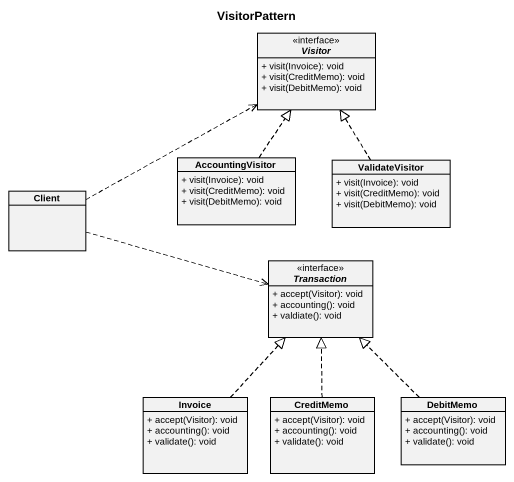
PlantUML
@startuml
title VisitorPattern
hide circle
hide empty members
skinparam classAttributeIconSize 0
interface Visitor <<interface>> {
  + visit(Invoice): void
  + visit(CreditMemo): void
  + visit(DebitMemo): void
}
class AccountingVisitor {
  + visit(Invoice): void
  + visit(CreditMemo): void
  + visit(DebitMemo): void
}
class ValidateVisitor {
  + visit(Invoice): void
  + visit(CreditMemo): void
  + visit(DebitMemo): void
}
class Client
interface Transaction <<interface>> {
  + accept(Visitor): void
  + accounting(): void
  + valdiate(): void
}
class Invoice {
  + accept(Visitor): void
  + accounting(): void
  + validate(): void
}
class CreditMemo {
  + accept(Visitor): void
  + accounting(): void
  + validate(): void
}
class DebitMemo {
  + accept(Visitor): void
  + accounting(): void
  + validate(): void
}
AccountingVisitor .up.|> Visitor
ValidateVisitor .up.|> Visitor
Client .right.> Visitor
Client .right.> Transaction
Invoice .up.|> Transaction
CreditMemo .up.|> Transaction
DebitMemo .up.|> Transaction
@enduml
